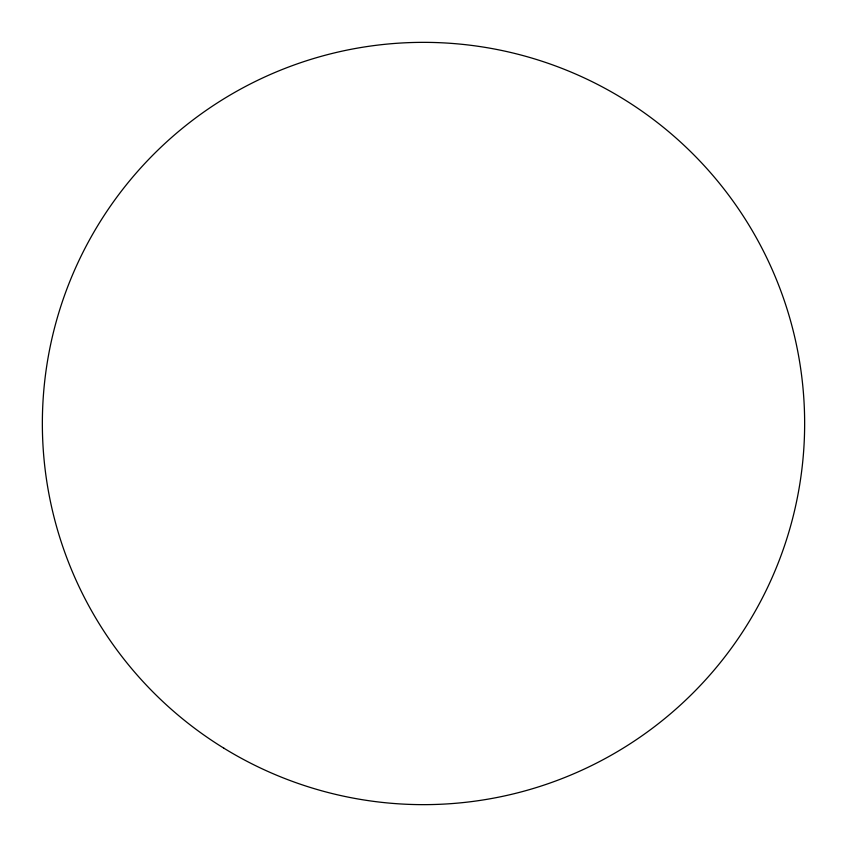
<?xml version="1.0" encoding="UTF-8"?>
<svg xmlns="http://www.w3.org/2000/svg" width="847" height="847" viewBox="0 0 847 847"><rect width="100%" height="100%" fill="white"/><g stroke="black" fill="none" stroke-linecap="round" stroke-linejoin="round"><path stroke-width="1.27" d="M223.904 748.208A381.15 381.15 0 0 0 804.502 434.003A381.15 381.15 0 0 0 242.094 88.289A381.15 381.15 0 0 0 223.904 748.208"/></g></svg>
